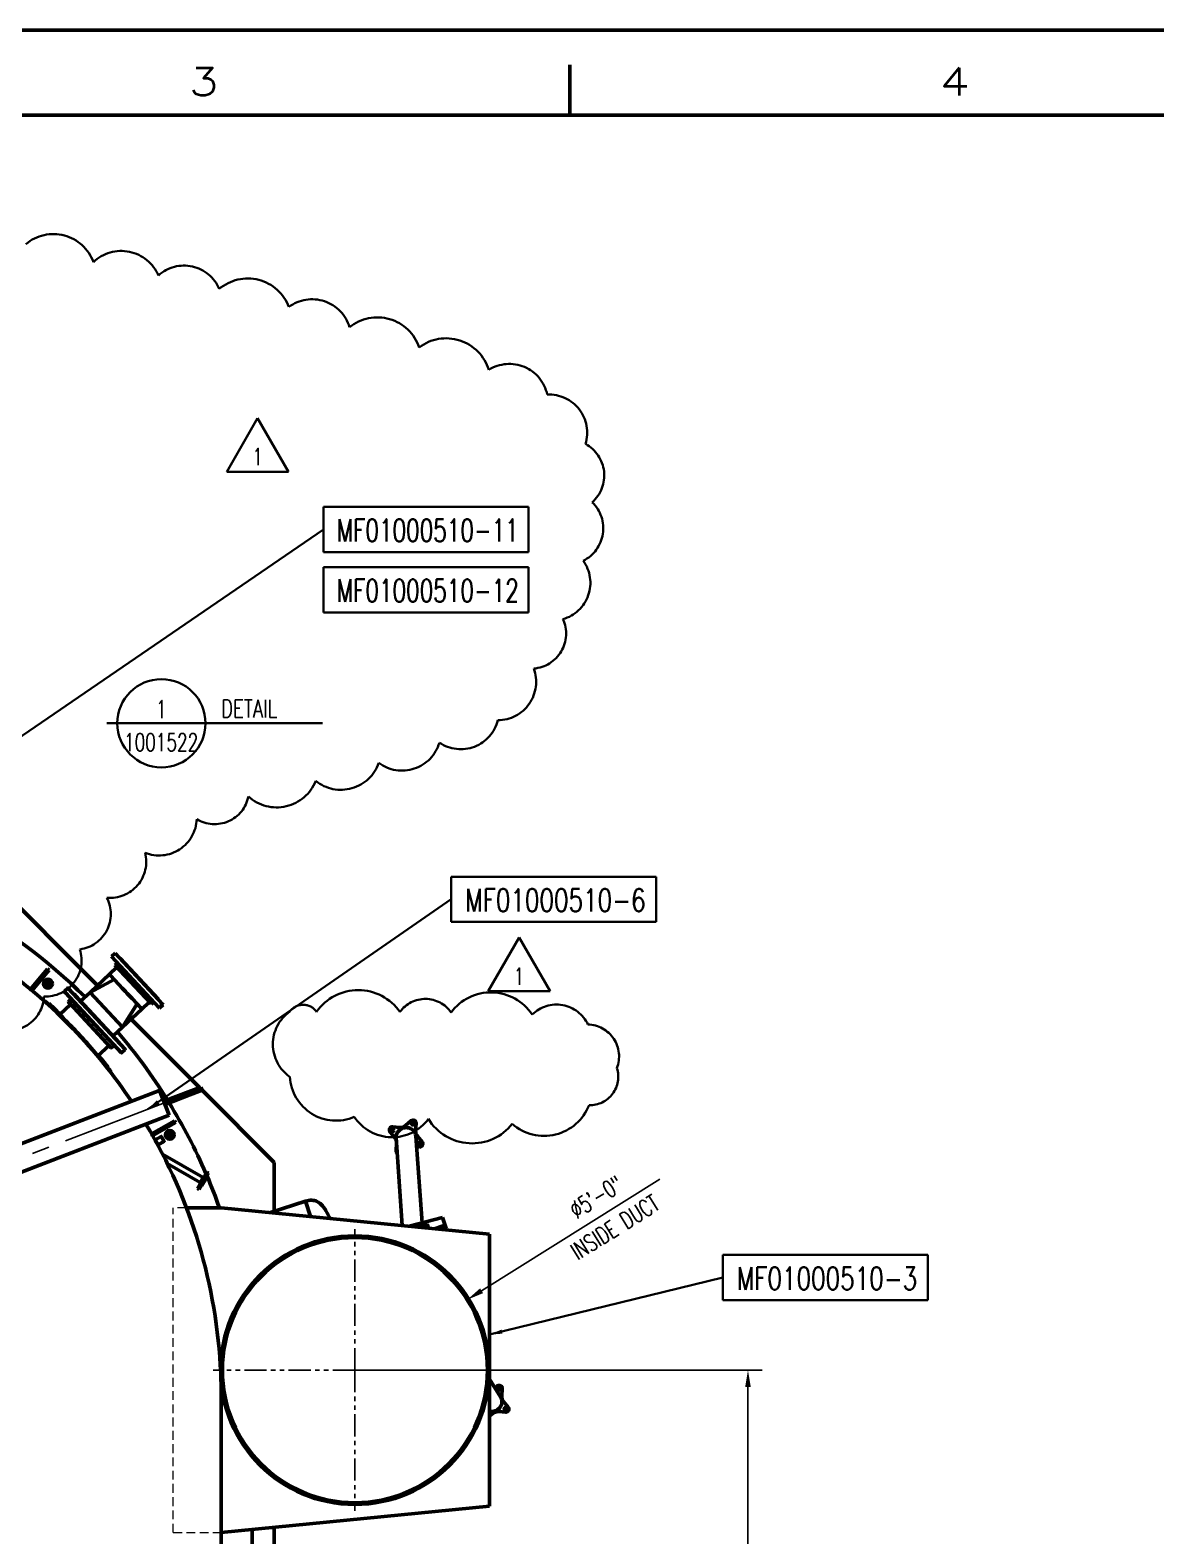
# Model space of a CAD drawing. Header units: inches. Extents: x 0 to 1408, y 0 to 1088.
# Drawn here: x 411.7 to 666.5, y 747.3 to 1088 of the extents above; entities that cross this region are included whole.
import ezdxf
from ezdxf.enums import TextEntityAlignment as Align

# ---------------------------------------------------------------- set-up
doc = ezdxf.new("R2010")
doc.units = ezdxf.units.IN
doc.header["$LTSCALE"] = 32
doc.header["$MEASUREMENT"] = 0
for name, pattern in [('CENTER', [2, 1.25, -0.25, 0.25, -0.25]), ('CENTER2', [1.125, 0.75, -0.125, 0.125, -0.125]), ('HIDDEN', [0.375, 0.25, -0.125]), ('PHANTOM2', [1.25, 0.625, -0.125, 0.125, -0.125, 0.125, -0.125])]:
    doc.linetypes.add(name, pattern=pattern)
for name, color, linetype, lineweight in [('AM_0', 7, 'Continuous', 50), ('AM_6', 140, 'Continuous', 35), ('AM_BOR', 255, 'Continuous', 50), ('Equipment-AM_0', 7, 'Continuous', 50), ('Equipment-AM_3', 6, 'HIDDEN', 25), ('Equipment-AM_5', 92, 'Continuous', 25), ('Equipment-AM_7', 142, 'CENTER', 25), ('Layout-AM_11', 92, 'PHANTOM2', 25), ('Layout-AM_6', 140, 'Continuous', 35)]:
    doc.layers.add(name, color=color, linetype=linetype, lineweight=lineweight)
doc.styles.add('simplex', font='simplex.shx', dxfattribs={"width": 0.75})
doc.styles.get("Standard").update_dxf_attribs({"font": 'ROMANS.SHX', "width": 0.7})
doc.dimstyles.new('METSOPOWER_ANSI$7', dxfattribs={"dimscale": 24, "dimtxt": 0.12, "dimasz": 0.12, "dimexe": 0.1, "dimexo": 0.05, "dimgap": 0.06, "dimtad": 1, "dimtoh": 1, "dimzin": 12, "dimdsep": 46, "dimlunit": 3, "dimtxsty": 'Standard', "dimcen": 0, "dimclrd": 256, "dimclre": 256, "dimclrt": 140, "dimadec": 0, "dimazin": 2, "dimtp": 0.1, "dimtm": 0.1, "dimtfac": 0.71, "dimtmove": 0, "dimatfit": 3, "dimfxl": 1, "dimtzin": 7, "dimlwd": -1, "dimlwe": -1, "dimarcsym": 1})
doc.dimstyles.new('VALMET_ANSI$0', dxfattribs={"dimscale": 48, "dimtxt": 0.12, "dimasz": 0.12, "dimexe": 0.1, "dimexo": 0.05, "dimgap": 0.06, "dimtad": 1, "dimtoh": 1, "dimdec": 5, "dimzin": 7, "dimdsep": 46, "dimlunit": 4, "dimtxsty": 'Standard', "dimcen": 0, "dimclrd": 256, "dimclre": 256, "dimclrt": 140, "dimadec": 0, "dimazin": 2, "dimtp": 0.1, "dimtm": 0.1, "dimtfac": 0.71, "dimtdec": 5, "dimtofl": 0, "dimtmove": 0, "dimatfit": 3, "dimfxl": 1, "dimfrac": 2, "dimtolj": 1, "dimtzin": 7, "dimlwd": -1, "dimlwe": -1, "dimarcsym": 1})
doc.dimstyles.new('VALMET_ANSI$3', dxfattribs={"dimtxt": 0.12, "dimasz": 0.12, "dimexe": 0.1, "dimexo": 0.05, "dimgap": 0.06, "dimtad": 1, "dimdec": 5, "dimzin": 7, "dimdsep": 46, "dimlunit": 4, "dimtxsty": 'Standard', "dimcen": 0, "dimclrd": 256, "dimclre": 256, "dimclrt": 140, "dimadec": 0, "dimazin": 2, "dimtp": 0.1, "dimtm": 0.1, "dimtfac": 0.71, "dimtdec": 5, "dimtofl": 0, "dimtmove": 0, "dimatfit": 0, "dimfxl": 1, "dimfrac": 2, "dimtolj": 1, "dimtzin": 7, "dimlwd": -1, "dimlwe": -1, "dimarcsym": 1})

# ---------------------------------------------------------------- blocks, each defined once
blk = doc.blocks.new('PE_FR_E')
at = {"layer": 'AM_BOR'}
blk.add_line((423.75, 848.35), (423.75, 857.35), dxfattribs=at)
at = {"layer": 'AM_BOR', "color": 9}
blk.add_lwpolyline([(0, 0), (1117.6, 0), (1117.6, 863.6), (0, 863.6)], close=True, dxfattribs=at)
at = {"layer": 'AM_BOR'}
blk.add_lwpolyline([(18.75, 15.25), (1098.85, 15.25), (1098.85, 848.35), (18.75, 848.35)], close=True, dxfattribs=at)
at = {"layer": 'AM_BOR', "style": 'simplex'}
for s, width, p in [('3', 1.22807, (357.96, 851.85)), ('4', 1.263158, (492.9, 851.85))]:
    blk.add_text(s, height=5, dxfattribs=dict(at, width=width)).set_placement(p, align=Align.CENTER)
at = {"layer": 'AM_BOR', "width": 0.9, "flags": 9}
blk.add_attdef('PENSTYLE', text='', height=1, dxfattribs=at).set_placement((1116.99, 0.33), align=Align.BOTTOM_RIGHT)
blk = doc.blocks.new('*D42')
at = {"layer": 'Defpoints', "color": 0, "transparency": 16777216}
for p in [(485.22, 784.84), (454.97, 646.84), (574.2, 646.84)]:
    blk.add_point(p, dxfattribs=at)
at = {"layer": 'Equipment-AM_5', "linetype": 'ByBlock', "transparency": 16777216}
for p, q in [((486.82, 784.84), (577.4, 784.84)), ((574.2, 781), (574.2, 650.68)), ((456.57, 646.84), (577.4, 646.84))]:
    blk.add_line(p, q, dxfattribs=at)
at = {"layer": 'Equipment-AM_5', "transparency": 16777216}
for points in [[(573.56, 781), (574.84, 781), (574.2, 784.84)], [(573.56, 650.68), (574.84, 650.68), (574.2, 646.84)]]:
    blk.add_solid(points, dxfattribs=at)
at = {"layer": 'Equipment-AM_5', "color": 140, "transparency": 16777216, "insert": (570, 715.84), "char_height": 3.84, "attachment_point": 5, "rotation": 90}
blk.add_mtext('\\A1;11\'-6"', dxfattribs=at)
blk = doc.blocks.new('*D45')
at = {"layer": 'Defpoints', "color": 0, "transparency": 16777216}
for p in [(510.64, 800.76), (459.79, 768.92)]:
    blk.add_point(p, dxfattribs=at)
at = {"layer": 'Equipment-AM_5', "linetype": 'ByBlock', "transparency": 16777216}
blk.add_line((513.9, 802.8), (554.22, 828.05), dxfattribs=at)
at = {"layer": 'Equipment-AM_5', "transparency": 16777216}
blk.add_solid([(513.56, 803.34), (514.24, 802.26), (510.64, 800.76)], dxfattribs=at)
at = {"layer": 'Equipment-AM_5', "color": 140, "transparency": 16777216, "char_height": 3.84, "attachment_point": 5, "rotation": 32.0547}
for s, insert in [('\\A1;∅5\'-0"', (539.84, 824)), ('\\A1;INSIDE DUCT', (544.11, 817.18))]:
    blk.add_mtext(s, dxfattribs=dict(at, insert=insert))
blk = doc.blocks.new('POW PDM_NO REV')
at = {"layer": 'AM_6'}
for p, q in [((0, 0), (0, 0.32)), ((0, 0.32), (1.45, 0.32)), ((1.45, 0), (1.45, 0.32)), ((0, 0), (1.45, 0))]:
    blk.add_line(p, q, dxfattribs=at)
at = {"layer": 'AM_6', "style": 'simplex', "width": 0.75}
blk.add_attdef('POWP00XXXX', text='', height=0.16, dxfattribs=at).set_placement((0.738, 0.026), align=Align.BOTTOM_CENTER)
blk = doc.blocks.new('Detail Callout')
at = {"layer": 'AM_6'}
blk.add_line((0, 0.313), (1.527, 0.313), dxfattribs=at)
blk.add_circle((0.387, 0.313), 0.312, dxfattribs=at)
at = {"layer": 'AM_6', "style": 'simplex', "width": 0.75}
blk.add_text('DETAIL', height=0.125, dxfattribs=at).set_placement((0.809, 0.354))
for tag, p in [('X', (0.387, 0.349)), ('XXXXXX', (0.385, 0.116))]:
    blk.add_attdef(tag, text='', height=0.125, dxfattribs=at).set_placement(p, align=Align.CENTER)
blk = doc.blocks.new('Revision Triangle')
at = {"layer": 'AM_6'}
for p, q in [((-0.219, 0), (0, 0.379)), ((0, 0.379), (0.219, 0)), ((-0.219, 0), (0.219, 0))]:
    blk.add_line(p, q, dxfattribs=at)
at = {"layer": 'AM_6', "style": 'simplex', "width": 0.75}
blk.add_attdef('X', text='', height=0.12, dxfattribs=at).set_placement((0, 0.045), align=Align.CENTER)

msp = doc.modelspace()

# ---------------------------------------------------------------- linework, layer by layer
at = {"layer": 'AM_0'}
for p, q in [((426.935635, 871.86847), (399.324396, 899.479709)), ((430.924638, 879.172584), (430.101515, 878.405711)), ((441.702008, 867.604696), (430.924638, 879.172584)), ((415.63057, 875.634113), (414.34241, 874.104197)), ((416.013049, 875.312073), (415.63057, 875.634113)), ((431.342136, 875.973843), (429.650162, 874.397493)), ((440.878885, 866.837823), (430.101515, 878.405711)), ((431.464845, 876.942382), (430.916096, 876.431133)), ((438.999123, 867.755217), (430.916096, 876.431133)), ((432.078072, 878.026233), (432.032343, 877.983629)), ((440.666289, 868.808072), (432.078072, 878.026233)), ((414.34241, 874.104197), (411.766089, 871.044365)), ((414.724889, 873.782157), (412.148924, 870.722747)), ((414.724889, 873.782157), (414.34241, 874.104197)), ((416.013049, 875.312073), (414.724889, 873.782157)), ((414.813975, 872.088406), (414.967761, 872.531579)), ((414.967761, 872.531579), (415.121547, 872.974751)), ((415.582239, 873.063155), (415.121547, 872.974751)), ((416.042931, 873.151559), (415.582239, 873.063155)), ((416.042931, 873.151559), (416.349836, 872.79679)), ((416.349836, 872.79679), (416.656742, 872.442021)), ((416.656742, 872.442021), (416.502956, 871.998848)), ((429.650162, 874.397493), (425.260174, 870.307505)), ((425.260174, 870.307505), (430.723307, 873.245633)), ((429.669754, 874.376464), (429.652341, 874.395155)), ((429.669754, 874.376464), (429.727907, 874.314045)), ((429.727907, 874.314045), (429.951551, 874.073997)), ((429.951551, 874.073997), (430.723307, 873.245633)), ((430.723307, 873.245633), (431.858873, 872.026774)), ((411.957329, 870.883345), (411.766089, 871.044365)), ((415.120881, 871.733637), (414.813975, 872.088406)), ((415.427786, 871.378868), (415.120881, 871.733637)), ((415.888478, 871.467272), (415.427786, 871.378868)), ((416.34917, 871.555676), (415.888478, 871.467272)), ((416.502956, 871.998848), (416.34917, 871.555676)), ((419.709858, 870.192502), (419.46058, 870.460064)), ((420.246461, 871.274245), (419.46358, 870.544863)), ((419.46358, 870.544863), (419.714442, 870.275601)), ((432.330409, 856.646234), (419.709858, 870.192502)), ((419.714442, 870.275601), (432.415209, 856.643234)), ((433.19809, 857.372615), (420.246461, 871.274245)), ((420.331261, 871.271245), (433.20109, 857.457415)), ((420.960186, 868.773169), (420.419377, 868.129255)), ((421.149878, 868.569563), (420.960186, 868.773169)), ((421.69759, 869.892715), (421.895639, 869.680139)), ((421.895639, 869.680139), (431.922561, 858.917745)), ((423.146128, 868.337928), (425.260174, 870.307505)), ((432.588069, 862.44211), (425.260174, 870.307505)), ((431.858873, 872.026774), (432.563332, 871.270643)), ((432.563332, 871.270643), (432.93571, 870.870951)), ((432.93571, 870.870951), (433.31411, 870.464796)), ((433.31411, 870.464796), (433.692509, 870.05864)), ((433.692509, 870.05864), (434.064887, 869.658949)), ((434.064887, 869.658949), (434.769347, 868.902817)), ((434.769347, 868.902817), (435.904912, 867.683958)), ((440.62056, 868.765468), (440.666289, 868.808072)), ((440.769297, 868.697508), (440.666289, 868.808072)), ((440.723568, 868.654904), (440.769297, 868.697508)), ((415.062646, 868.409553), (414.951738, 868.286619)), ((415.944522, 867.778818), (415.850187, 867.69093)), ((416.676465, 867.093996), (416.586272, 867.009967)), ((420.862117, 867.576747), (418.401124, 865.28393)), ((420.419377, 868.129255), (430.073183, 857.767344)), ((420.606835, 867.850754), (420.421422, 868.049767)), ((429.994038, 857.775001), (420.606835, 867.850754)), ((430.753704, 858.261298), (421.149878, 868.569563)), ((435.904912, 867.683958), (432.588069, 862.44211)), ((432.588069, 862.44211), (436.978057, 866.532098)), ((435.904912, 867.683958), (436.676668, 866.855594)), ((436.676668, 866.855594), (436.900312, 866.615546)), ((436.900312, 866.615546), (436.958465, 866.553127)), ((436.958465, 866.553127), (436.975879, 866.534436)), ((436.978057, 866.532098), (438.670032, 868.108447)), ((438.999123, 867.755217), (439.547872, 868.266466)), ((439.096072, 867.651157), (438.999123, 867.755217)), ((439.096072, 867.651157), (439.644821, 868.162406)), ((440.878885, 866.837823), (441.702008, 867.604696)), ((441.00815, 866.699076), (440.878885, 866.837823)), ((441.00815, 866.699076), (441.831273, 867.465949)), ((441.831273, 867.465949), (441.702008, 867.604696)), ((430.474023, 860.472532), (432.588069, 862.44211)), ((450.052237, 848.751867), (434.541788, 864.262317)), ((422.860419, 860.73396), (422.761812, 860.642083)), ((422.840833, 860.555437), (422.940403, 860.648039)), ((422.860428, 860.733951), (422.940403, 860.648039)), ((427.092171, 855.95504), (429.553342, 858.248022)), ((430.073183, 857.767344), (430.753704, 858.261298)), ((432.415209, 856.643234), (433.19809, 857.372615)), ((428.776013, 854.106947), (428.685772, 854.022873)), ((429.407399, 853.32844), (429.313075, 853.240561)), ((429.843697, 852.302193), (429.974241, 852.404199)), ((447.577325, 847.801837), (450.378066, 848.876941)), ((450.646842, 848.176756), (450.378066, 848.876941)), ((441.019873, 848.107134), (268.966297, 782.061954)), ((441.019873, 848.107134), (441.031543, 848.111614)), ((441.019873, 848.107134), (443.177248, 842.48698)), ((441.031543, 848.111614), (443.188918, 842.49146)), ((441.975842, 845.65163), (447.577325, 847.801837)), ((442.244618, 844.951444), (447.846101, 847.101652)), ((447.577325, 847.801837), (447.846101, 847.101652)), ((447.846101, 847.101652), (450.646842, 848.176756)), ((466.966297, 831.837808), (450.632756, 848.171349)), ((443.177248, 842.48698), (268.966297, 775.613661)), ((443.188918, 842.49146), (443.177248, 842.48698)), ((442.671315, 840.283755), (439.1958, 838.303854)), ((439.443208, 837.869355), (439.319461, 838.08658)), ((442.918809, 839.849305), (439.443208, 837.869355)), ((442.396357, 838.072101), (442.630905, 838.478351)), ((442.630905, 837.665851), (442.396357, 838.072101)), ((442.630905, 838.478351), (442.865454, 838.884601)), ((444.409115, 841.27373), (442.671315, 840.283755)), ((442.918809, 839.849305), (442.671315, 840.283755)), ((443.334551, 838.884601), (442.865454, 838.884601)), ((444.656609, 840.83928), (442.918809, 839.849305)), ((443.803648, 838.884601), (443.334551, 838.884601)), ((443.803648, 838.884601), (444.038197, 838.478351)), ((444.038197, 838.478351), (444.272745, 838.072101)), ((444.272745, 838.072101), (444.038197, 837.665851)), ((444.656609, 840.83928), (444.409115, 841.27373)), ((493.183903, 838.704452), (494.231803, 837.449815)), ((495.40659, 839.755466), (493.775628, 839.865778)), ((497.91648, 841.211222), (496.661844, 840.163323)), ((498.967495, 838.988535), (499.077806, 840.619497)), ((441.359706, 837.702642), (440.00205, 836.929224)), ((440.00205, 836.929224), (440.009508, 836.916132)), ((440.009508, 836.916132), (440.651969, 835.788358)), ((440.609347, 835.800043), (440.034295, 836.809487)), ((440.651969, 835.788358), (442.009625, 836.561776)), ((441.367164, 837.68955), (441.359706, 837.702642)), ((442.009625, 836.561776), (441.367164, 837.68955)), ((441.402328, 837.690957), (441.409431, 837.678488)), ((441.409431, 837.678488), (442.02131, 836.604397)), ((442.865454, 837.259601), (442.630905, 837.665851)), ((443.334551, 837.259601), (442.865454, 837.259601)), ((443.803648, 837.259601), (443.334551, 837.259601)), ((444.038197, 837.665851), (443.803648, 837.259601)), ((494.639659, 836.194562), (494.529348, 834.5636)), ((494.559106, 837.433903), (495.956441, 817.539399)), ((494.641089, 836.266682), (494.639659, 836.194562)), ((500.425537, 818.137229), (499.048047, 837.749194)), ((499.215931, 835.358956), (499.831525, 835.31732)), ((500.42325, 836.478645), (499.375351, 837.733282)), ((450.84397, 828.418826), (441.688441, 833.704774)), ((442.760506, 831.567385), (450.18647, 827.280003)), ((466.966297, 820.754325), (466.966297, 831.837808)), ((449.560974, 825.946611), (451.685974, 829.627219)), ((449.993986, 825.696611), (452.118986, 829.377219)), ((450.030845, 827.010453), (450.999595, 828.688377)), ((450.610613, 826.639639), (451.610613, 828.37169)), ((451.107849, 828.625877), (450.999595, 828.688377)), ((451.610613, 828.37169), (451.556486, 828.40294)), ((452.118986, 829.377219), (451.685974, 829.627219)), ((449.560974, 825.946611), (449.993986, 825.696611)), ((450.030845, 827.010453), (450.139099, 826.947953)), ((450.556486, 826.670889), (450.610613, 826.639639)), ((454.966297, 821.587808), (447.093178, 821.587808)), ((515.716297, 815.587808), (454.966297, 821.587808)), ((474.045022, 823.054342), (466.136194, 820.484608)), ((475.169877, 819.592393), (474.045022, 823.054342)), ((505.059016, 819.334144), (497.515234, 817.385444)), ((499.209332, 817.218125), (500.441907, 817.618613)), ((499.404742, 817.198826), (501.589534, 817.908707)), ((500.441907, 817.618613), (500.467495, 817.539862)), ((501.589534, 817.908707), (501.900272, 816.952354)), ((505.852264, 816.892776), (505.059016, 819.334144)), ((505.211668, 817.462881), (503.234778, 816.82055)), ((505.492837, 816.597532), (505.211668, 817.462881)), ((505.44039, 816.758949), (505.852264, 816.892776)), ((505.963292, 816.551068), (505.852264, 816.892776)), ((515.716297, 754.087808), (515.716297, 815.587808)), ((477.024174, 813.885456), (477.022459, 813.890732)), ((466.579079, 808.58223), (466.591328, 808.58621)), ((466.642785, 808.634044), (466.644782, 808.627896)), ((518.203003, 778.796302), (515.716297, 782.778601)), ((517.40743, 781.224247), (516.933877, 780.828725)), ((518.458445, 779.00156), (518.568756, 780.632522)), ((454.966297, 696.347808), (454.966297, 778.837808)), ((519.9142, 776.49167), (518.866301, 777.746307)), ((515.716297, 774.431471), (516.43626, 775.032799)), ((517.691513, 775.440656), (519.322475, 775.330344)), ((454.966297, 748.087808), (515.716297, 754.087808)), ((461.966297, 696.347808), (461.966297, 748.779166)), ((466.966297, 693.712808), (466.966297, 749.272993))]:
    msp.add_line(p, q, dxfattribs=at)
at = {"layer": 'AM_0', "flags": 128}
for points in [[(418.482781, 865.360008), (417.748114, 866.072938), (416.676465, 867.093996)], [(422.843464, 860.752154), (422.8574, 860.737201), (422.860428, 860.733951)], [(422.940403, 860.648039), (423.283482, 860.277662), (423.739403, 859.780811), (424.189799, 859.284724), (424.632145, 858.792328), (425.101776, 858.263713), (425.560041, 857.742068), (426.00418, 857.231042), (426.431433, 856.734284), (426.839041, 856.255442), (427.226896, 855.795155), (427.594734, 855.354466), (427.940553, 854.936462), (428.262349, 854.544229), (428.558118, 854.180856), (428.828196, 853.84661), (429.072066, 853.542798), (429.288516, 853.271508), (429.476334, 853.03483), (429.634309, 852.834853), (429.74174, 852.698404), (429.829022, 852.587257), (429.895826, 852.502009), (429.948861, 852.434289), (429.971535, 852.405359), (429.969623, 852.407806)], [(428.776013, 854.106947), (427.833238, 855.248072), (427.174006, 856.031283)], [(499.043242, 837.748854), (499.033421, 837.887447), (498.975799, 838.157121), (498.88101, 838.417119), (498.750675, 838.662991), (498.587025, 838.89053), (498.39286, 839.095844), (498.171501, 839.275418), (497.926737, 839.426181), (497.662755, 839.545553), (497.384073, 839.631491), (497.095458, 839.682526), (496.801849, 839.697783), (496.508269, 839.677002), (496.219743, 839.620538), (495.941206, 839.529358), (495.677424, 839.405021), (495.432911, 839.249655), (495.21185, 839.065919), (495.018025, 838.856955), (494.854751, 838.62634), (494.724821, 838.37802), (494.63046, 838.116243), (494.573281, 837.845488), (494.554264, 837.570388), (494.563911, 837.434243)], [(474.045022, 823.054342), (474.423476, 823.161797), (474.783956, 823.233246), (475.127246, 823.270232), (475.454132, 823.274298), (475.765397, 823.246987), (476.061826, 823.189841), (476.344203, 823.104404), (476.613314, 822.992218), (476.869942, 822.854826), (477.114873, 822.693771), (477.34889, 822.510597), (477.572779, 822.306845), (477.859108, 822.003299), (478.130463, 821.669116), (478.388749, 821.308043), (478.63587, 820.923824), (478.87373, 820.520205), (479.174388, 819.968569), (479.46671, 819.398501), (479.587156, 819.156118)], [(515.716297, 775.506989), (515.823651, 775.483252), (516.109578, 775.458107), (516.398669, 775.469689), (516.685979, 775.5178), (516.966591, 775.601615), (517.235703, 775.719702), (517.488712, 775.87004), (517.721288, 776.050056), (517.929451, 776.25667), (518.109641, 776.486347), (518.258774, 776.735157), (518.374297, 776.998844), (518.454235, 777.272894), (518.49722, 777.55262), (518.502517, 777.833234), (518.470034, 778.109937), (518.400327, 778.377992), (518.29459, 778.632814), (518.199399, 778.794161)]]:
    msp.add_lwpolyline(points, dxfattribs=at)
at = {"layer": 'AM_0'}
for centre, radius in [((415.735358, 872.265213), 1), ((415.735358, 872.265213), 0.5), ((415.735358, 872.265213), 0.45005), ((443.334551, 838.072101), 1), ((443.334551, 838.072101), 0.5), ((443.334551, 838.072101), 0.45005), ((493.727807, 839.158732), 0.354331), ((498.37076, 840.667319), 0.354331), ((499.879347, 836.024366), 0.354331), ((485.216297, 784.837808), 30.375), ((485.216297, 784.837808), 30.1875), ((485.216297, 784.837808), 30), ((517.86171, 780.680343), 0.354331), ((519.370297, 776.03739), 0.354331)]:
    msp.add_circle(centre, radius, dxfattribs=at)
for centre, radius, start, end in [((334.966297, 778.837808), 127, 45.39951034, 61.52531878), ((334.966297, 778.837808), 120, 33.83744251, 53.93341174), ((415.735358, 872.265213), 0.8125, 160.86262609, 220.86262609), ((415.735358, 872.265213), 0.8125, 100.86262609, 160.86262609), ((415.735358, 872.265213), 0.8125, 40.86262609, 100.86262609), ((415.735358, 872.265213), 0.8125, 340.86262609, 40.86262609), ((415.735358, 872.265213), 0.8125, 220.86262609, 280.86262609), ((415.735358, 872.265213), 0.8125, 280.86262609, 340.86262609), ((419.50448, 870.500964), 0.06, 132.97386603, 222.97386603), ((420.287361, 871.230345), 0.06, 42.97386603, 132.97386603), ((420.91424, 868.811758), 0.06, 319.97386603, 42.97386603), ((421.65669, 869.936615), 0.06, 222.97386603, 312.97386603), ((330.491359, 774.668623), 126.250883, 42.9879851, 47.94365262), ((322.921669, 767.621715), 136.691977, 46.69485684, 47.11500607), ((420.465322, 868.090667), 0.06, 139.97386603, 222.97386603), ((334.966297, 778.837808), 127, 31.90558837, 40.54822171), ((431.963461, 858.873845), 0.06, 132.97386603, 222.97386603), ((430.037938, 857.815901), 0.06, 222.97386603, 305.97386603), ((430.788949, 858.212741), 0.06, 42.97386603, 125.97386603), ((432.374309, 856.687134), 0.06, 222.97386603, 312.97386603), ((433.157191, 857.416515), 0.06, 312.97386603, 42.97386603), ((322.927092, 767.615894), 136.691977, 38.83272598, 39.25287521), ((334.966297, 778.837808), 127, 23.41857553, 31.56120171), ((334.966297, 778.837808), 120, 2.52761477, 30.90523104), ((443.334551, 838.072101), 0.8125, 150, 210), ((443.334551, 838.072101), 0.8125, 90, 150), ((443.334551, 838.072101), 0.8125, 30, 90), ((443.334551, 838.072101), 0.8125, 330, 30), ((493.727807, 839.158732), 0.708661, 86.13065923, 219.86934724), ((496.803577, 837.591549), 2.165354, 52.84788939, 135.27023108), ((495.526144, 841.523081), 1.771654, 266.13064865, 309.86935135), ((498.37076, 840.667319), 0.708661, 356.13065276, 129.86935135), ((500.73511, 838.868981), 1.771654, 176.13065276, 219.86934724), ((440.017518, 836.90207), 0.03125, 119.66892692, 193.14010136), ((440.6365, 835.815511), 0.03125, 209.66892692, 299.66892692), ((441.375175, 837.675488), 0.03125, 29.66892692, 119.66892692), ((441.994157, 836.588929), 0.03125, 299.66892692, 29.66892692), ((443.334551, 838.072101), 0.8125, 210, 270), ((443.334551, 838.072101), 0.8125, 270, 330), ((492.926418, 836.343215), 1.711313, 8.90364529, 40.28860144), ((499.879347, 836.024366), 0.708661, 266.13064865, 39.86934405), ((495.222622, 834.511364), 0.695239, 175.69109591, 232.90837238), ((334.966297, 778.837808), 127, 19.67072491, 23.13715121), ((334.966297, 778.837808), 120, 0, 2.04599075), ((517.86171, 780.680343), 0.708661, 356.13065276, 129.86935135), ((516.294527, 777.604573), 2.165354, 261.31921539, 342.00661425), ((520.22606, 778.882006), 1.771654, 176.13065276, 219.86934724), ((517.571959, 773.673041), 1.771654, 86.13064865, 129.86935135), ((519.370297, 776.03739), 0.708661, 266.13064865, 39.86934405)]:
    msp.add_arc(centre, radius, start, end, dxfattribs=at)
at = {"layer": 'AM_6', "linetype": 'CENTER2'}
msp.add_lwpolyline([(403.644847, 862.25203, 0.52056705), (414.834072, 869.366194, 0.52056705), (414.834072, 869.366194, 0.52056705), (422.971692, 880.03744, 0.52056705), (422.971692, 880.03744, 0.52056705), (429.07491, 891.724994, 0.52056705), (429.07491, 891.724994, 0.52056705), (437.721129, 901.888084, 0.52056705), (437.721129, 901.888084, 0.52056705), (449.418953, 909.510401, 0.52056705), (449.418953, 909.510401, 0.52056705), (461.116784, 914.591947, 0.52056705), (461.116784, 914.591947, 0.52056705), (476.374812, 918.14903, 0.52056705), (476.374812, 918.14903, 0.52056705), (490.61565, 922.214265, 0.52056705), (490.61565, 922.214265, 0.52056705), (504.347876, 926.787656, 0.52056705), (504.347876, 926.787656, 0.52056705), (517.57151, 931.869202, 0.52056705), (517.57151, 931.869202, 0.52056705), (525.709129, 943.556757, 0.52056705), (525.709129, 943.556757, 0.52056705), (532.32094, 954.736155, 0.52056705), (532.32094, 954.736155, 0.52056705), (536.898355, 967.948172, 0.52056705), (536.898355, 967.948172, 0.52056705), (538.932756, 981.16019, 0.52056705), (538.932756, 981.16019, 0.52056705), (537.406954, 994.37221, 0.52056705), (537.406954, 994.37221, 0.52056705), (528.760735, 1005.551608, 0.52056705), (528.760735, 1005.551608, 0.52056705), (515.537101, 1011.141308, 0.52056705), (515.537101, 1011.141308, 0.52056705), (499.770467, 1016.222854, 0.52056705), (499.770467, 1016.222854, 0.52056705), (484.003833, 1020.796246, 0.52056705), (484.003833, 1020.796246, 0.52056705), (470.271601, 1025.369635, 0.52056705), (470.271601, 1025.369635, 0.52056705), (454.504967, 1029.434872, 0.52056705), (454.504967, 1029.434872, 0.52056705), (440.772734, 1032.483798, 0.52056705), (440.772734, 1032.483798, 0.52056705), (426.023298, 1035.532726, 0.52056705), (426.023298, 1035.532726, 0.52056705), (410.765269, 1039.597964, 0.52056705)], format="xyb", dxfattribs=at)
msp.add_lwpolyline([(470.452283, 865.910996, 0.52056705), (470.511841, 851.175227, 0.52056705), (485.089738, 842.125208, 0.52056705), (501.861531, 841.655996, 0.52056705), (520.845717, 840.550083, 0.52056705), (538.232318, 844.791441, 0.52056705), (544.519549, 853.165786, 0.52056705), (537.973035, 863.026421, 0.52056705), (525.365975, 865.272907, 0.52056705), (506.991867, 865.750687, 0.52056705), (495.419917, 865.876982, 0.52056705), (476.544564, 865.910996, 0.52056705)], format="xyb", close=True, dxfattribs=at)
at = {"layer": 'Equipment-AM_3', "lineweight": 18, "ltscale": 0.25}
for p, q in [((444.093178, 748.088733), (444.115849, 821.588733)), ((447.093178, 821.587808), (444.115849, 821.588726)), ((444.093178, 748.088733), (454.988967, 748.087808))]:
    msp.add_line(p, q, dxfattribs=at)
at = {"layer": 'Equipment-AM_7', "linetype": 'CENTER2'}
msp.add_line((442.09856, 845.297057), (268.966297, 778.837808), dxfattribs=at)
at = {"layer": 'Layout-AM_11', "ltscale": 0.25}
for q in [(485.216297, 816.700744), (453.117766, 784.837808), (485.216297, 752.974872), (517.314827, 784.837808)]:
    msp.add_line((485.216297, 784.837808), q, dxfattribs=at)

# ---------------------------------------------------------------- block references
at = {"layer": 'AM_6', "linetype": 'CENTER2', "xscale": 32, "yscale": 32, "zscale": 32}
for p in [(463.209259, 988.103664), (522.383631, 870.569209)]:
    msp.add_blockref('Revision Triangle', p, dxfattribs=at).add_auto_attribs({'X': '1'})
at = {"layer": 'Equipment-AM_0', "lineweight": 0, "xscale": 1.25984251968512, "yscale": 1.25984251968512, "zscale": 1.25984251968512}
msp.add_blockref('PE_FR_E', (0, 0), dxfattribs=at)
at = {"layer": 'Equipment-AM_0', "linetype": 'CENTER2'}
ref = msp.add_blockref('Detail Callout', (429.044046, 921.173376), dxfattribs=dict(at, xscale=32, yscale=32, zscale=32))
ref.add_attrib('X', '1', dxfattribs={"layer": 'AM_6', "height": 4, "style": 'simplex', "width": 0.75}).set_placement((441.421406, 932.349548), align=Align.CENTER)
ref.add_attrib('XXXXXX', '1001522', dxfattribs={"layer": 'AM_6', "height": 4, "style": 'simplex', "width": 0.7}).set_placement((441.356642, 924.873571), align=Align.CENTER)
at = {"layer": 'Equipment-AM_7', "linetype": 'CENTER2'}
ref = msp.add_blockref('POW PDM_NO REV', (478.102741, 969.889878), dxfattribs=dict(at, xscale=32, yscale=32, zscale=32))
ref.add_attrib('POWP00XXXX', 'MF01000510-11', dxfattribs={"layer": 'AM_6', "height": 5.12, "style": 'simplex', "width": 0.7}).set_placement((501.732087, 970.736742), align=Align.BOTTOM_CENTER)
ref = msp.add_blockref('POW PDM_NO REV', (478.102741, 956.249268), dxfattribs=dict(at, xscale=32, yscale=32, zscale=32))
ref.add_attrib('POWP00XXXX', 'MF01000510-12', dxfattribs={"layer": 'AM_6', "height": 5.12, "style": 'simplex', "width": 0.7}).set_placement((501.732087, 957.096132), align=Align.BOTTOM_CENTER)
at = {"layer": 'Equipment-AM_7', "linetype": 'CENTER2', "xscale": 32, "yscale": 32, "zscale": 32}
for p, values in [((507.006135, 886.235236), {'POWP00XXXX': 'MF01000510-6'}), ((568.481462, 800.663275), {'POWP00XXXX': 'MF01000510-3'})]:
    msp.add_blockref('POW PDM_NO REV', p, dxfattribs=at).add_auto_attribs(values)

# ---------------------------------------------------------------- dimensions: what is measured, and where the dimension line sits
at = {"layer": 'Equipment-AM_5'}
dim = msp.add_diameter_dim_2p(p1=(459.790056, 768.915926), p2=(510.642537, 800.759689), text='<>\\XINSIDE DUCT', dimstyle='VALMET_ANSI$3', override={"dimscale": 32, "dimpost": ''}, dxfattribs=at)
dim.commit()
dim.dimension.update_dxf_attribs({"geometry": '*D45', "text_midpoint": (542.068987, 820.438895), "dimtype": 163})
dim = msp.add_linear_dim(base=(574.204872, 646.837808), p1=(485.216297, 784.837808), p2=(454.966297, 646.837808), angle=90, dimstyle='VALMET_ANSI$0', override={"dimscale": 32}, dxfattribs=at)
dim.commit()
dim.dimension.update_dxf_attribs({"geometry": '*D42', "text_midpoint": (569.999158, 715.837808)})

# ---------------------------------------------------------------- leaders
at = {"layer": 'Layout-AM_6'}
for points in [[(407.099249, 926.480264), (478.102741, 975.009878)], [(438.329215, 843.850141), (507.006134, 891.355236)], [(515.716297, 792.865016), (568.481462, 805.783276)]]:
    msp.add_leader(points, dimstyle='METSOPOWER_ANSI$7', override={"dimgap": 0.06, "dimtad": 0, "dimdec": 4}, dxfattribs=at)

doc.saveas('drawing.dxf')
